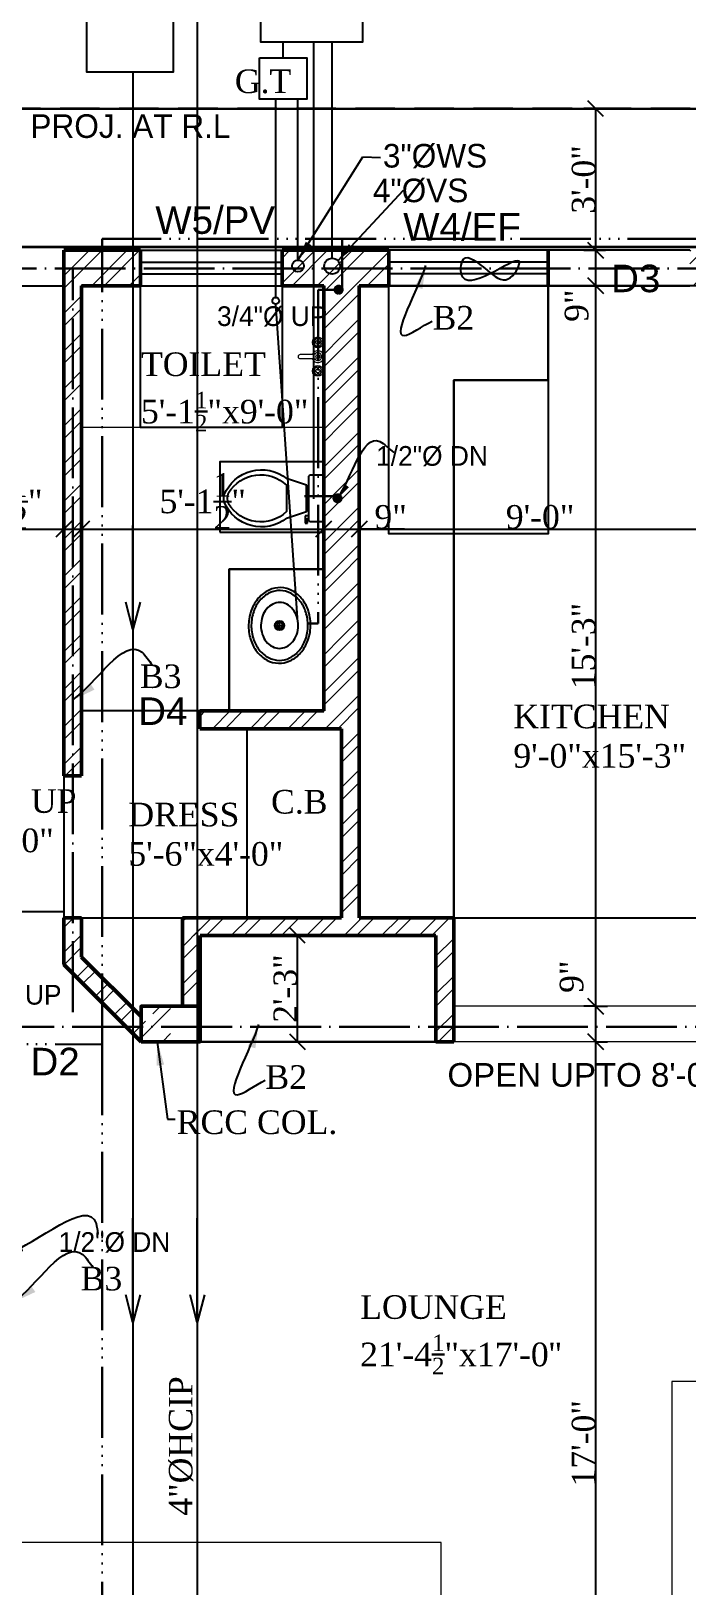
# Model space of a CAD drawing. Header units: feet. Extents: x 37458 to 42412, y -3338 to -325.
# Drawn here: x 37716.5 to 37883.1, y -925.3 to -530.4 of the extents above; entities that cross this region are included whole.
import ezdxf

# ---------------------------------------------------------------- set-up
doc = ezdxf.new("R2010")
doc.units = ezdxf.units.FT
doc.header["$MEASUREMENT"] = 0
doc.header["$PDMODE"] = 35
doc.header["$PDSIZE"] = 8
for name, pattern in [('ACAD_ISO04W100', [30, 24, -3, 0, -3]), ('ACAD_ISO06W100', [36, 24, -3, 0, -3, 0, -3, 0, -3]), ('DASHED2', [0.375, 0.25, -0.125])]:
    doc.linetypes.add(name, pattern=pattern)
doc.layers.get('0').update_dxf_attribs({"color": 34, "lineweight": 25})
doc.layers.get('Defpoints').update_dxf_attribs({"color": 52})
for name, color, linetype, lineweight in [('BEAM', 6, 'ACAD_ISO04W100', 30), ('col', 13, 'Continuous', 50), ('col tex', 13, 'Continuous', 25), ('dim', 161, 'Continuous', 25), ('dimensiom', 35, 'Continuous', 25), ('FITTINGS', 150, 'Continuous', 20), ('fresh water', 171, 'ACAD_ISO06W100', 30), ('HAT', 8, 'Continuous', 13), ('HATCH', 254, 'Continuous', 13), ('joinery', 161, 'Continuous', 25), ('PROJECTION', 21, 'DASHED2', 25), ('SECTION L', 63, 'Continuous', 30), ('Sewer', 30, 'Continuous', 25), ('TEXT', 7, 'Continuous', 30), ('wall', 1, 'Continuous', 50), ('WIN', 141, 'Continuous', 25)]:
    doc.layers.add(name, color=color, linetype=linetype, lineweight=lineweight)
for name, color, linetype, plot in [('BLK_1_FLR_0_BLT_UP_AREA', 25, 'Continuous', False), ('BLK_1_FLR_0_KITCHEN', 1, 'Continuous', False), ('BLK_1_FLR_0_REGULAR_ROOM_1', 1, 'Continuous', False), ('BLK_1_FLR_0_WASH', 7, 'Continuous', False), ('BLK_1_FLR_0_WC_BATH', 4, 'Continuous', False)]:
    doc.layers.add(name, color=color, linetype=linetype, plot=plot)
for name, color, linetype in [('BLK_1_FLR_0_CARPET_AREA', 25, 'Continuous'), ('BLK_1_FLR_0_CHAJJA', 7, 'Continuous'), ('BLK_1_FLR_0_ROOM_1_LIGHT_VENTILATION_1', 7, 'Continuous'), ('BLK_1_FLR_0_WATER_CLOSET', 7, 'Continuous')]:
    doc.layers.add(name, color=color, linetype=linetype)
doc.styles.add("4''", font='romai___.ttf', dxfattribs={"height": 7})
doc.styles.get("Standard").update_dxf_attribs({"font": 'times.ttf', "height": 6})
doc.dimstyles.new('arrow', dxfattribs={"dimtxt": 6, "dimasz": 4, "dimexe": 3, "dimexo": 6, "dimgap": 0, "dimtad": 1, "dimzin": 3, "dimdsep": 46, "dimlunit": 4, "dimtxsty": 'Standard', "dimblk": 'OBLIQUE', "dimcen": 12, "dimclrd": 7, "dimclre": 256, "dimclrt": 7, "dimadec": 0, "dimazin": 0, "dimtfac": 1, "dimtofl": 0, "dimtmove": 0, "dimatfit": 3, "dimfxl": 3, "dimfxlon": 1, "dimtolj": 1, "dimtzin": 0, "dimlwd": -1, "dimlwe": -1, "dimarcsym": 0})
doc.dimstyles.new('DIM PLAN', dxfattribs={"dimtxt": 6, "dimasz": 2, "dimexe": 3, "dimexo": 15, "dimgap": 0, "dimtad": 0, "dimzin": 3, "dimdsep": 46, "dimlunit": 4, "dimtxsty": 'Standard', "dimcen": 12, "dimclrd": 256, "dimclre": 256, "dimclrt": 256, "dimadec": 0, "dimazin": 0, "dimtfac": 1, "dimtofl": 0, "dimtmove": 0, "dimatfit": 3, "dimfxl": 3, "dimfxlon": 1, "dimtolj": 1, "dimtzin": 0, "dimlwd": -1, "dimlwe": -1, "dimarcsym": 0})

# ---------------------------------------------------------------- blocks, each defined once
blk = doc.blocks.new('_Oblique')
at = {"layer": 'dimensiom', "color": 0, "lineweight": -2}
blk.add_line((-0.5, -0.5), (0.5, 0.5), dxfattribs=at)
blk = doc.blocks.new('*D59')
at = {"layer": 'Defpoints', "color": 0, "ltscale": 0.75, "transparency": 16777216}
for p in [(37591.32, -647.75), (37724.82, -656.89), (37724.82, -656.89)]:
    blk.add_point(p, dxfattribs=at)
at = {"layer": 'dimensiom', "ltscale": 0.75, "transparency": 16777216}
for p, q in [((37591.32, -653.89), (37591.32, -659.89)), ((37724.82, -656.89), (37724.82, -659.89))]:
    blk.add_line(p, q, dxfattribs=at)
at = {"layer": 'dimensiom', "color": 7, "ltscale": 0.75, "transparency": 16777216}
blk.add_line((37591.32, -656.89), (37724.82, -656.89), dxfattribs=at)
at = {"layer": 'dimensiom', "color": 7, "ltscale": 0.75, "transparency": 16777216, "xscale": 4, "yscale": 4, "zscale": 4, "rotation": 180}
blk.add_blockref('_Oblique', (37591.32, -656.89), dxfattribs=at)
at = {"layer": 'dimensiom', "color": 7, "ltscale": 0.75, "transparency": 16777216, "xscale": 4, "yscale": 4, "zscale": 4}
blk.add_blockref('_Oblique', (37724.82, -656.89), dxfattribs=at)
at = {"layer": 'dimensiom', "color": 7, "ltscale": 0.75, "transparency": 16777216, "insert": (37658.07, -649.9), "char_height": 6, "attachment_point": 5}
blk.add_mtext('\\A1;11\'-1{\\H1x;\\S1/2;}"', dxfattribs=at)
blk = doc.blocks.new('*D60')
at = {"layer": 'Defpoints', "color": 0, "ltscale": 0.75, "transparency": 16777216}
for p in [(37724.82, -656.89), (37729.32, -656.89), (37729.32, -656.89)]:
    blk.add_point(p, dxfattribs=at)
at = {"layer": 'dimensiom', "color": 7, "ltscale": 0.75, "transparency": 16777216}
for p, q in [((37707.25, -656.89), (37724.82, -656.89)), ((37724.82, -656.89), (37729.32, -656.89))]:
    blk.add_line(p, q, dxfattribs=at)
at = {"layer": 'dimensiom', "ltscale": 0.75, "transparency": 16777216}
for p, q in [((37724.82, -656.89), (37724.82, -659.89)), ((37729.32, -656.89), (37729.32, -659.89))]:
    blk.add_line(p, q, dxfattribs=at)
at = {"layer": 'dimensiom', "color": 7, "ltscale": 0.75, "transparency": 16777216, "xscale": 4, "yscale": 4, "zscale": 4, "rotation": 180}
blk.add_blockref('_Oblique', (37724.82, -656.89), dxfattribs=at)
at = {"layer": 'dimensiom', "color": 7, "ltscale": 0.75, "transparency": 16777216, "xscale": 4, "yscale": 4, "zscale": 4}
blk.add_blockref('_Oblique', (37729.32, -656.89), dxfattribs=at)
at = {"layer": 'dimensiom', "color": 7, "ltscale": 0.75, "transparency": 16777216, "insert": (37713, -649.9), "char_height": 6, "attachment_point": 5}
blk.add_mtext('\\A1;4{\\H1x;\\S1/2;}"', dxfattribs=at)
blk = doc.blocks.new('*D61')
at = {"layer": 'Defpoints', "color": 0, "ltscale": 0.75, "transparency": 16777216}
for p in [(37790.82, -649.09), (37729.32, -656.89), (37790.82, -656.89)]:
    blk.add_point(p, dxfattribs=at)
at = {"layer": 'dimensiom', "ltscale": 0.75, "transparency": 16777216}
for p, q in [((37790.82, -655.09), (37790.82, -659.89)), ((37729.32, -656.89), (37729.32, -659.89))]:
    blk.add_line(p, q, dxfattribs=at)
at = {"layer": 'dimensiom', "color": 7, "ltscale": 0.75, "transparency": 16777216}
blk.add_line((37729.32, -656.89), (37790.82, -656.89), dxfattribs=at)
at = {"layer": 'dimensiom', "color": 7, "ltscale": 0.75, "transparency": 16777216, "xscale": 4, "yscale": 4, "zscale": 4, "rotation": 180}
blk.add_blockref('_Oblique', (37729.32, -656.89), dxfattribs=at)
at = {"layer": 'dimensiom', "color": 7, "ltscale": 0.75, "transparency": 16777216, "xscale": 4, "yscale": 4, "zscale": 4}
blk.add_blockref('_Oblique', (37790.82, -656.89), dxfattribs=at)
at = {"layer": 'dimensiom', "color": 7, "ltscale": 0.75, "transparency": 16777216, "insert": (37760.07, -649.85), "char_height": 6, "attachment_point": 5}
blk.add_mtext('\\A1;5\'-1{\\H1x;\\S1/2;}"', dxfattribs=at)
blk = doc.blocks.new('*D62')
at = {"layer": 'Defpoints', "color": 0, "ltscale": 0.75, "transparency": 16777216}
for p in [(37790.82, -649.09), (37799.82, -648.34), (37799.82, -656.89)]:
    blk.add_point(p, dxfattribs=at)
at = {"layer": 'dimensiom', "ltscale": 0.75, "transparency": 16777216}
for p, q in [((37790.82, -655.09), (37790.82, -659.89)), ((37799.82, -654.34), (37799.82, -659.89))]:
    blk.add_line(p, q, dxfattribs=at)
at = {"layer": 'dimensiom', "color": 7, "ltscale": 0.75, "transparency": 16777216}
for p in [(37790.82, -656.89), (37811.35, -656.89)]:
    blk.add_line(p, (37799.82, -656.89), dxfattribs=at)
at = {"layer": 'dimensiom', "color": 7, "ltscale": 0.75, "transparency": 16777216, "xscale": 4, "yscale": 4, "zscale": 4, "rotation": 180}
blk.add_blockref('_Oblique', (37790.82, -656.89), dxfattribs=at)
at = {"layer": 'dimensiom', "color": 7, "ltscale": 0.75, "transparency": 16777216, "xscale": 4, "yscale": 4, "zscale": 4}
blk.add_blockref('_Oblique', (37799.82, -656.89), dxfattribs=at)
at = {"layer": 'dimensiom', "color": 7, "ltscale": 0.75, "transparency": 16777216, "insert": (37807.8, -653.83), "char_height": 6, "attachment_point": 5}
blk.add_mtext('\\A1;9"', dxfattribs=at)
blk = doc.blocks.new('*D63')
at = {"layer": 'Defpoints', "color": 0, "ltscale": 0.75, "transparency": 16777216}
for p in [(37799.82, -648.34), (37907.82, -654.44), (37907.82, -656.89)]:
    blk.add_point(p, dxfattribs=at)
at = {"layer": 'dimensiom', "ltscale": 0.75, "transparency": 16777216}
for p, q in [((37799.82, -654.34), (37799.82, -659.89)), ((37907.82, -656.89), (37907.82, -659.89))]:
    blk.add_line(p, q, dxfattribs=at)
at = {"layer": 'dimensiom', "color": 7, "ltscale": 0.75, "transparency": 16777216}
blk.add_line((37799.82, -656.89), (37907.82, -656.89), dxfattribs=at)
at = {"layer": 'dimensiom', "color": 7, "ltscale": 0.75, "transparency": 16777216, "xscale": 4, "yscale": 4, "zscale": 4, "rotation": 180}
blk.add_blockref('_Oblique', (37799.82, -656.89), dxfattribs=at)
at = {"layer": 'dimensiom', "color": 7, "ltscale": 0.75, "transparency": 16777216, "xscale": 4, "yscale": 4, "zscale": 4}
blk.add_blockref('_Oblique', (37907.82, -656.89), dxfattribs=at)
at = {"layer": 'dimensiom', "color": 7, "ltscale": 0.75, "transparency": 16777216, "insert": (37845.77, -653.83), "char_height": 6, "attachment_point": 5}
blk.add_mtext('\\A1;9\'-0"', dxfattribs=at)
blk = doc.blocks.new('*D77')
at = {"layer": 'Defpoints', "color": 0, "ltscale": 0.75, "transparency": 16777216}
for p in [(37859.41, -787.09), (37859.91, -787.09), (37862.41, -991.09)]:
    blk.add_point(p, dxfattribs=at)
at = {"layer": 'dimensiom', "ltscale": 0.75, "transparency": 16777216}
for p, q in [((37859.91, -787.09), (37862.91, -787.09)), ((37859.91, -991.09), (37856.91, -991.09))]:
    blk.add_line(p, q, dxfattribs=at)
at = {"layer": 'dimensiom', "color": 7, "ltscale": 0.75, "transparency": 16777216}
blk.add_line((37859.91, -991.09), (37859.91, -787.09), dxfattribs=at)
at = {"layer": 'dimensiom', "color": 7, "ltscale": 0.75, "transparency": 16777216, "xscale": 4, "yscale": 4, "zscale": 4}
for p, rotation in [((37859.91, -787.09), 90), ((37859.91, -991.09), 270)]:
    blk.add_blockref('_Oblique', p, dxfattribs=dict(at, rotation=rotation))
at = {"layer": 'dimensiom', "color": 7, "ltscale": 0.75, "transparency": 16777216, "insert": (37856.85, -889.09), "char_height": 6, "attachment_point": 5, "rotation": 90}
blk.add_mtext('\\A1;17\'-0"', dxfattribs=at)
blk = doc.blocks.new('*D78')
at = {"layer": 'Defpoints', "color": 0, "ltscale": 0.75, "transparency": 16777216}
for p in [(37859.91, -778.09), (37859.91, -778.09), (37859.41, -787.09)]:
    blk.add_point(p, dxfattribs=at)
at = {"layer": 'dimensiom', "ltscale": 0.75, "transparency": 16777216}
for p, q in [((37859.91, -778.09), (37862.91, -778.09)), ((37859.91, -787.09), (37862.91, -787.09))]:
    blk.add_line(p, q, dxfattribs=at)
at = {"layer": 'dimensiom', "color": 7, "ltscale": 0.75, "transparency": 16777216}
blk.add_line((37859.91, -787.09), (37859.91, -778.09), dxfattribs=at)
at = {"layer": 'dimensiom', "color": 7, "ltscale": 0.75, "transparency": 16777216, "xscale": 4, "yscale": 4, "zscale": 4}
for p, rotation in [((37859.91, -778.09), 90), ((37859.91, -787.09), 270)]:
    blk.add_blockref('_Oblique', p, dxfattribs=dict(at, rotation=rotation))
at = {"layer": 'dimensiom', "color": 7, "ltscale": 0.75, "transparency": 16777216, "insert": (37853.78, -770.58), "char_height": 6, "attachment_point": 5, "rotation": 90}
blk.add_mtext('\\A1;9"', dxfattribs=at)
blk = doc.blocks.new('*D79')
at = {"layer": 'Defpoints', "color": 0, "ltscale": 0.75, "transparency": 16777216}
for p in [(37859.91, -595.09), (37863.91, -595.09), (37863.91, -778.09)]:
    blk.add_point(p, dxfattribs=at)
at = {"layer": 'dimensiom', "ltscale": 0.75, "transparency": 16777216}
for p, q in [((37859.91, -595.09), (37856.91, -595.09)), ((37859.91, -778.09), (37856.91, -778.09))]:
    blk.add_line(p, q, dxfattribs=at)
at = {"layer": 'dimensiom', "color": 7, "ltscale": 0.75, "transparency": 16777216}
blk.add_line((37859.91, -778.09), (37859.91, -595.09), dxfattribs=at)
at = {"layer": 'dimensiom', "color": 7, "ltscale": 0.75, "transparency": 16777216, "xscale": 4, "yscale": 4, "zscale": 4}
for p, rotation in [((37859.91, -595.09), 90), ((37859.91, -778.09), 270)]:
    blk.add_blockref('_Oblique', p, dxfattribs=dict(at, rotation=rotation))
at = {"layer": 'dimensiom', "color": 7, "ltscale": 0.75, "transparency": 16777216, "insert": (37856.85, -686.59), "char_height": 6, "attachment_point": 5, "rotation": 90}
blk.add_mtext('\\A1;15\'-3"', dxfattribs=at)
blk = doc.blocks.new('*D80')
at = {"layer": 'Defpoints', "color": 0, "ltscale": 0.75, "transparency": 16777216}
for p in [(37859.91, -586.09), (37868.41, -586.09), (37863.91, -595.09)]:
    blk.add_point(p, dxfattribs=at)
at = {"layer": 'dimensiom', "ltscale": 0.75, "transparency": 16777216}
for p, q in [((37862.41, -586.09), (37856.91, -586.09)), ((37859.91, -595.09), (37856.91, -595.09))]:
    blk.add_line(p, q, dxfattribs=at)
at = {"layer": 'dimensiom', "color": 7, "ltscale": 0.75, "transparency": 16777216}
blk.add_line((37859.91, -595.09), (37859.91, -586.09), dxfattribs=at)
at = {"layer": 'dimensiom', "color": 7, "ltscale": 0.75, "transparency": 16777216, "xscale": 4, "yscale": 4, "zscale": 4}
for p, rotation in [((37859.91, -586.09), 90), ((37859.91, -595.09), 270)]:
    blk.add_blockref('_Oblique', p, dxfattribs=dict(at, rotation=rotation))
at = {"layer": 'dimensiom', "color": 7, "ltscale": 0.75, "transparency": 16777216, "insert": (37855.05, -600.15), "char_height": 6, "attachment_point": 5, "rotation": 90}
blk.add_mtext('\\A1;9"', dxfattribs=at)
blk = doc.blocks.new('*D118')
at = {"layer": 'Defpoints', "color": 0, "ltscale": 0.75, "transparency": 16777216}
for p in [(37859.91, -550.09), (37874.32, -550.09), (37868.41, -586.09)]:
    blk.add_point(p, dxfattribs=at)
at = {"layer": 'dimensiom', "ltscale": 0.75, "transparency": 16777216}
for p, q in [((37862.91, -550.09), (37856.91, -550.09)), ((37862.41, -586.09), (37856.91, -586.09))]:
    blk.add_line(p, q, dxfattribs=at)
at = {"layer": 'dimensiom', "color": 7, "ltscale": 0.75, "transparency": 16777216}
blk.add_line((37859.91, -586.09), (37859.91, -550.09), dxfattribs=at)
at = {"layer": 'dimensiom', "color": 7, "ltscale": 0.75, "transparency": 16777216, "xscale": 4, "yscale": 4, "zscale": 4}
for p, rotation in [((37859.91, -550.09), 90), ((37859.91, -586.09), 270)]:
    blk.add_blockref('_Oblique', p, dxfattribs=dict(at, rotation=rotation))
at = {"layer": 'dimensiom', "color": 7, "ltscale": 0.75, "transparency": 16777216, "insert": (37856.85, -568.09), "char_height": 6, "attachment_point": 5, "rotation": 90}
blk.add_mtext('\\A1;3\'-0"', dxfattribs=at)
blk = doc.blocks.new('*D216')
at = {"layer": 'Defpoints', "color": 0, "ltscale": 0.75, "transparency": 16777216}
for p in [(37784.13, -760.09), (37819.32, -760.09), (37819.32, -787.09)]:
    blk.add_point(p, dxfattribs=at)
at = {"layer": 'WIN', "ltscale": 0.75, "transparency": 16777216}
for p, q in [((37787.13, -760.09), (37781.13, -760.09)), ((37787.13, -787.09), (37781.13, -787.09))]:
    blk.add_line(p, q, dxfattribs=at)
at = {"layer": 'WIN', "color": 7, "ltscale": 0.75, "transparency": 16777216}
blk.add_line((37784.13, -787.09), (37784.13, -760.09), dxfattribs=at)
at = {"layer": 'WIN', "color": 7, "ltscale": 0.75, "transparency": 16777216, "xscale": 4, "yscale": 4, "zscale": 4}
for p, rotation in [((37784.13, -760.09), 90), ((37784.13, -787.09), 270)]:
    blk.add_blockref('_Oblique', p, dxfattribs=dict(at, rotation=rotation))
at = {"layer": 'WIN', "color": 7, "ltscale": 0.75, "transparency": 16777216, "insert": (37781.08, -773.59), "char_height": 6, "attachment_point": 5, "rotation": 90}
blk.add_mtext('\\A1;2\'-3"', dxfattribs=at)
blk = doc.blocks.new('A$C6097086A')
at = {"layer": 'Sewer'}
for p, q in [((-3.36, 9.45), (3.36, 9.45)), ((4.41, 4.72), (6.3, 4.72)), ((4.41, 3.78), (4.41, 4.72)), ((6.3, 4.09), (5.04, 4.09)), ((5.04, 4.09), (5.04, 3.78)), ((6.3, 4.72), (6.3, 4.09)), ((-5.98, 3.15), (-5.98, 0.63))]:
    blk.add_line(p, q, dxfattribs=at)
for points in [[(5.04, 9.45), (3.36, 4.41), (-3.36, 4.41), (-5.04, 9.45)], [(-3.36, 4.41), (3.36, 4.41)], [(5.35, 3.78), (-5.35, 3.78)], [(-5.35, 0), (5.35, 0)], [(5.98, 0.63), (5.98, 3.15)]]:
    blk.add_lwpolyline(points, dxfattribs=at)
for centre, radius, start, end in [((2.96, 15.82), 10.22, 112.0284, 218.5307), ((3.53, 16.02), 9.52, 121.053, 223.6321), ((0, 21.11), 3.36, 65.7318, 114.2682), ((0, 22.05), 3.36, 74.8605, 105.1395), ((-2.96, 15.82), 10.22, 321.4691, 67.9714), ((-3.53, 16.02), 9.52, 316.3677, 58.9468), ((-5.43, 3.23), 0.557, 81.8699, 188.1301), ((-5.43, 0.55), 0.557, 171.8699, 278.1301), ((5.43, 3.23), 0.557, 351.8699, 98.1301), ((5.43, 0.55), 0.557, 261.8699, 8.1301)]:
    blk.add_arc(centre, radius, start, end, dxfattribs=at)
blk = doc.blocks.new('Sink - Oval top')
at = {"layer": 'Sewer'}
for p, q in [((-1, 0), (1, 0)), ((0, 1), (0, -1))]:
    blk.add_line(p, q, dxfattribs=at)
at = {"layer": 'Sewer', "linetype": 'Continuous'}
for points in [[(-12.23, 0.39, 0.117634), (-11.46, -3.36, 0.104469), (-8.88, -6.8, 0.090016), (-5.08, -9.07, 0.08192), (-0.32, -10.02, 0.08192), (4.49, -9.38, 0.090016), (8.42, -7.36, 0.104469), (11.22, -4.09, 0.117634), (12.23, -0.39, 0.117634), (11.46, 3.36, 0.104469), (8.88, 6.8, 0.090016), (5.08, 9.07, 0.08192), (0.32, 10.02, 0.08192), (-4.49, 9.38, 0.090016), (-8.42, 7.36, 0.104469), (-11.22, 4.09, 0.117634)], [(-11.29, 0.16, 0.118622), (-10.52, -3.25, 0.104678), (-8.07, -6.36, 0.089562), (-4.54, -8.37, 0.081185), (-0.13, -9.15, 0.081185), (4.3, -8.49, 0.089562), (7.89, -6.58, 0.104678), (10.42, -3.55, 0.118622), (11.29, -0.16, 0.118622), (10.52, 3.25, 0.104678), (8.07, 6.36, 0.089562), (4.54, 8.37, 0.081185), (0.13, 9.15, 0.081185), (-4.3, 8.49, 0.089562), (-7.89, 6.58, 0.104678), (-10.42, 3.55, 0.118622)], [(-7.42, 0.08, 0.118283), (-6.91, -2.17, 0.104607), (-5.29, -4.21, 0.089718), (-2.97, -5.53, 0.081436), (-0.07, -6.04, 0.081436), (2.84, -5.59, 0.089718), (5.2, -4.33, 0.104607), (6.86, -2.32, 0.118283), (7.42, -0.08, 0.118283), (6.91, 2.17, 0.104607), (5.29, 4.21, 0.089718), (2.97, 5.53, 0.081436), (0.07, 6.04, 0.081436), (-2.84, 5.59, 0.089718), (-5.2, 4.33, 0.104607), (-6.86, 2.32, 0.118283)]]:
    blk.add_lwpolyline(points, format="xyb", close=True, dxfattribs=at)
at = {"layer": 'Sewer'}
for radius in [1.5, 1]:
    blk.add_circle((0, 0), radius, dxfattribs=at)
blk = doc.blocks.new('Faucet - Bathroom top')
for p, q in [((-4.107, 0.125), (-4.375, 0.125)), ((-3.75, 0.4788), (-3.75, 0.75)), ((-3.5, 0.482), (-3.5, 0.75)), ((-3.1461, 0.125), (-2.875, 0.125)), ((3.143, 0.125), (2.875, 0.125)), ((3.5, 0.4788), (3.5, 0.75)), ((3.75, 0.482), (3.75, 0.75)), ((4.1039, 0.125), (4.375, 0.125)), ((-4.1039, -0.125), (-4.375, -0.125)), ((-3.75, -0.4821), (-3.75, -0.75)), ((-3.5, -0.4789), (-3.5, -0.75)), ((-3.143, -0.125), (-2.875, -0.125)), ((-0.5, -0.8639), (-0.5, -4.5)), ((0.5, -4.5), (0.5, -0.8631)), ((3.1461, -0.125), (2.875, -0.125)), ((3.5, -0.4821), (3.5, -0.75)), ((3.75, -0.4789), (3.75, -0.75)), ((4.107, -0.125), (4.375, -0.125))]:
    blk.add_line(p, q)
for centre, radius in [((-3.625, 0), 1.375), ((-4.625, 0), 0.2795), ((-3.625, 0), 0.5), ((-3.625, 1), 0.2795), ((-2.625, 0), 0.2795), ((0, 0), 0.5), ((3.625, 0), 1.375), ((2.625, 0), 0.2795), ((3.625, 0), 0.5), ((3.625, 1), 0.2795), ((4.625, 0), 0.2795), ((-3.625, -1), 0.2795), ((3.625, -1), 0.2795)]:
    blk.add_circle(centre, radius)
for centre, radius, start, end in [((-3.625, 0), 1, 105.2407, 164.2093), ((-3.625, 0), 1, 16.44125, 74.07887), ((0, 0), 1.5, 289.6514, 250.3603), ((0, 0), 1, 300.3431, 239.7554), ((3.625, 0), 1, 106.12, 164.0884), ((3.625, 0), 1, 16.23422, 73.90469), ((-3.625, 0), 1, 196.2342, 253.9047), ((-3.625, 0), 1, 286.12, 344.0884), ((3.625, 0), 1, 196.4413, 254.0789), ((3.625, 0), 1, 285.2407, 344.2093), ((0, -4.5), 0.5, 180, 0)]:
    blk.add_arc(centre, radius, start, end)
blk = doc.blocks.new('erere')
at = {"layer": 'col', "ltscale": 0.75}
blk.add_lwpolyline([(37786.05, -1476.68), (37801.05, -1476.68), (37801.05, -1467.68), (37786.05, -1467.68)], close=True, dxfattribs=at)

msp = doc.modelspace()

# ---------------------------------------------------------------- hatches: boundary and pattern name
at = {"layer": 'fresh water', "ltscale": 0.5}
h = msp.add_hatch(dxfattribs=at)
h.set_pattern_fill('ANSI31', color=256, style=0)
h.set_pattern_definition([(45, (-23005.41742, -10808.59637), (-0.08838834765, 0.08838834765), [])])
h.paths.add_polyline_path([(37795.5826, -596.0964, 1), (37793.5826, -596.0964, 1)])
h = msp.add_hatch(dxfattribs=at)
h.set_pattern_fill('ANSI31', color=256, style=0)
h.set_pattern_definition([(45, (-23005.68472, -10861.58599), (-0.08838834765, 0.08838834765), [])])
h.paths.add_polyline_path([(37795.3153, -649.086, 1), (37793.3153, -649.086, 1)])
at = {"layer": 'HATCH', "ltscale": 0.75}
h = msp.add_hatch(dxfattribs=at)
h.set_pattern_fill('ANSI32', color=256, scale=18, style=0)
h.paths.add_polyline_path([(37744.2671, -586.0861), (37724.8153, -586.0861), (37724.8153, -719.5861), (37729.3153, -719.5861), (37729.3153, -595.0861), (37744.2671, -595.0861)], flags=17)
h.paths.add_polyline_path([(37912.3153, -586.0861), (37883.8153, -586.0861), (37883.8153, -595.0861), (37907.8153, -595.0861), (37907.8153, -769.0861), (37903.3153, -769.0861), (37903.3153, -787.0861), (37912.3153, -787.0861)])
h.paths.add_polyline_path([(37751.9219, -778.0861), (37747.4219, -778.0861), (37747.4219, -782.5861), (37746.2858, -782.5861), (37729.3153, -765.6155), (37729.3153, -755.5861), (37724.8153, -755.5861), (37724.8153, -767.4795), (37744.4219, -787.0861), (37751.9219, -787.0861)])
h.paths.add_polyline_path([(37754.9219, -755.5861), (37754.9219, -760.0861), (37819.3153, -760.0861), (37819.3153, -787.0861), (37823.8153, -787.0861), (37823.8153, -755.5861), (37799.8153, -755.5861), (37799.8153, -595.0861), (37807.3153, -595.0861), (37807.3153, -586.0861), (37780.2261, -586.0861), (37780.2261, -595.0861), (37795.3153, -595.0861), (37795.3153, -703.0861), (37759.3153, -703.0861), (37759.3153, -707.5861), (37795.3153, -707.5861), (37795.3153, -755.5861)])
h = msp.add_hatch(dxfattribs=at)
h.set_pattern_fill('ANSI32', color=256, scale=18, style=0)
h.paths.add_polyline_path([(37790.8153, -703.0861), (37795.3153, -703.0861), (37795.3153, -595.0861), (37790.8153, -595.0861)])
h = msp.add_hatch(dxfattribs=at)
h.set_pattern_fill('ANSI32', color=256, scale=18, style=0)
h.paths.add_polyline_path([(37759.4219, -778.0861), (37754.9219, -778.0861), (37754.9219, -755.5861), (37759.4219, -755.5861)])

# ---------------------------------------------------------------- linework, layer by layer
at = {"layer": 'BEAM', "ltscale": 0.75}
for p, q in [((37586.8703, -590.6769), (38054.8703, -590.6769)), ((37727.0799, -779.5861), (37727.0799, -590.6769)), ((37591.3153, -783.3103), (38054.8703, -783.3103))]:
    msp.add_line(p, q, dxfattribs=at)
at = {"layer": 'BLK_1_FLR_0_BLT_UP_AREA', "color": 25, "ltscale": 0.75}
msp.add_lwpolyline([(37943.8603, -391.0902), (38054.8703, -391.0902), (38054.8703, -1192.0902), (37586.8703, -1191.9565), (37586.8703, -585.0902), (37943.8603, -585.0902)], close=True, dxfattribs=at)
at = {"layer": 'BLK_1_FLR_0_CARPET_AREA', "color": 25, "ltscale": 0.75}
msp.add_lwpolyline([(37685.8153, -595.0861), (37724.8153, -595.0861), (37724.8153, -767.4795), (37744.4219, -787.0861), (37759.4219, -787.0861), (37823.8153, -787.0861), (37823.8153, -619.0861), (37847.8153, -619.0861), (37847.8153, -595.0861), (37883.8153, -595.0861)], dxfattribs=at)
at = {"layer": 'BLK_1_FLR_0_CHAJJA'}
msp.add_lwpolyline([(37957.3253, -550.2486), (37627.3166, -550.2486), (37627.3166, -585.2486), (37957.3253, -585.2486)], close=True, dxfattribs=at)
at = {"layer": 'BLK_1_FLR_0_KITCHEN', "color": 1, "ltscale": 0.75}
msp.add_lwpolyline([(37799.8153, -755.5861), (37907.8153, -755.5861), (37907.8153, -595.0861), (37799.8153, -595.0861)], close=True, dxfattribs=at)
at = {"layer": 'BLK_1_FLR_0_REGULAR_ROOM_1', "color": 1}
msp.add_lwpolyline([(37591.3153, -595.0861), (37724.8153, -595.0861), (37724.8153, -754.0861), (37591.3153, -754.0861)], close=True, dxfattribs=at)
at = {"layer": 'BLK_1_FLR_0_ROOM_1_LIGHT_VENTILATION_1', "color": 114, "true_color": 0x139b48}
for points in [[(37744.2671, -595.0861), (37780.2671, -595.0861), (37780.2671, -631.0861), (37744.2671, -631.0861)], [(37807.3153, -595.0861), (37847.8153, -595.0861), (37847.8153, -658.0861), (37807.3153, -658.0861)]]:
    msp.add_lwpolyline(points, close=True, dxfattribs=at)
at = {"layer": 'BLK_1_FLR_0_WASH', "ltscale": 0.75}
msp.add_lwpolyline([(37790.8153, -703.0861), (37766.8153, -703.0861), (37766.8153, -667.0861), (37790.8153, -667.0861)], close=True, dxfattribs=at)
at = {"layer": 'BLK_1_FLR_0_WATER_CLOSET', "color": 3}
msp.add_lwpolyline([(37764.4353, -657.6856), (37790.8949, -657.6856), (37790.8949, -639.8096), (37764.4353, -639.8096)], close=True, dxfattribs=at)
at = {"layer": 'BLK_1_FLR_0_WC_BATH', "color": 3, "ltscale": 0.75}
msp.add_lwpolyline([(37790.8153, -703.0861), (37729.3153, -703.0861), (37729.3153, -595.0861), (37790.8153, -595.0861)], close=True, dxfattribs=at)
at = {"layer": 'dim', "ltscale": 0.75}
msp.add_open_spline([(37832.2846, -591.145), (37829.8528, -589.0966), (37825.74, -585.6324), (37824.9039, -599.8808), (37844.6104, -582.8979), (37837.5588, -595.4725), (37834.1279, -592.6574), (37832.2846, -591.145)], degree=3, knots=[0, 0, 0, 0, 6.60458805, 11.17015416, 26.0443575, 31.06249328, 36.88943188, 36.88943188, 36.88943188, 36.88943188], dxfattribs=at)
at = {"layer": 'FITTINGS', "ltscale": 0.75}
msp.add_line((37790.8153, -631.0861), (37729.3153, -631.0861), dxfattribs=at)
at = {"layer": 'fresh water', "ltscale": 0.75}
for p, q in [((37940.5882, -583.1411), (37734.5494, -583.1411)), ((37734.5494, -787.7859), (37734.5494, -583.1411)), ((37795.4823, -596.0964), (37795.4823, -583.1411)), ((37793.4863, -648.5267), (37785.8951, -648.5267))]:
    msp.add_line(p, q, dxfattribs=at)
for points in [[(37794.5826, -596.0964), (37789.4158, -596.0964), (37789.4158, -680.8498), (37786.9185, -680.8498)], [(37667.9812, -787.5861), (37734.5494, -787.7859), (37734.5494, -1207.0504)]]:
    msp.add_lwpolyline(points, dxfattribs=at)
at = {"layer": 'fresh water', "ltscale": 0.5}
for centre in [(37794.5826, -596.0964), (37794.3153, -649.086)]:
    msp.add_circle(centre, 1, dxfattribs=at)
at = {"layer": 'HAT', "ltscale": 0.75}
for p, q in [((37903.3153, -778.0861), (37823.8153, -778.0861)), ((37903.3153, -787.0861), (37823.8153, -787.0861))]:
    msp.add_line(p, q, dxfattribs=at)
at = {"layer": 'PROJECTION', "ltscale": 40}
for p, q in [((37627.3703, -550.0861), (37943.8703, -550.0861)), ((37943.8703, -550.0861), (37684.1353, -550.0861))]:
    msp.add_line(p, q, dxfattribs=at)
at = {"layer": 'SECTION L', "lineweight": 20, "ltscale": 0.75}
for points in [[(37820.8166, -1246.831), (37828.0538, -1252.6743), (37820.6184, -1252.6743), (37820.6184, -914.2482), (37655.9143, -914.2482), (37655.9143, -355.7084), (37666.1466, -355.7084), (37655.9143, -360.628)], [(38071.8984, -872.684), (38077.2674, -864.6773), (38077.2674, -873.3835), (37879.2671, -873.3835), (37879.2671, -1156.0098), (37553.0131, -1156.0098), (37553.0131, -1143.9812), (37556.5994, -1156.0098)]]:
    msp.add_lwpolyline(points, dxfattribs=at)
at = {"layer": 'Sewer', "ltscale": 0.75}
for p, q in [((37758.69, -506.0905), (37758.69, -1210.6564)), ((37780.4946, -537.1605), (37780.4946, -533.2375)), ((37788.3017, -649.1636), (37788.3017, -533.2375)), ((37792.9404, -588.1129), (37792.9404, -533.2375)), ((37742.3381, -540.7963), (37742.3381, -1240.5555)), ((37778.6036, -598.0317), (37778.6036, -547.6605)), ((37784.2703, -588.5656), (37784.2703, -547.6605)), ((37784.1156, -679.4162), (37778.6614, -599.7235))]:
    msp.add_line(p, q, dxfattribs=at)
for points in [[(37800.6147, -511.2375), (37800.6147, -533.2375), (37774.835, -533.2375), (37774.835, -511.2375)], [(37730.604, -515.0166), (37752.604, -515.0166), (37752.604, -540.7963), (37730.604, -540.7963)], [(37774.4946, -537.1605), (37786.4946, -537.1605), (37786.4946, -547.6605), (37774.4946, -547.6605)], [(37766.8153, -703.0861), (37790.8153, -703.0861), (37790.8153, -667.0861), (37766.8153, -667.0861)]]:
    msp.add_lwpolyline(points, close=True, dxfattribs=at)
for centre, radius in [((37792.9404, -590.1129), 2), ((37784.2703, -590.0656), 1.5), ((37778.6036, -598.8786), 0.8469)]:
    msp.add_circle(centre, radius, dxfattribs=at)
at = {"layer": 'wall', "ltscale": 0.75}
for p, q in [((37724.8153, -719.5861), (37724.8153, -586.0861)), ((37724.8153, -586.0861), (37744.2671, -586.0861)), ((37744.2671, -595.0861), (37744.2671, -586.0861)), ((37780.2261, -595.0861), (37780.2261, -586.0861)), ((37807.3153, -586.0861), (37780.2261, -586.0861)), ((37807.3153, -595.0861), (37807.3153, -586.0861)), ((37847.8153, -595.0861), (37847.8153, -586.0861)), ((37729.3153, -719.5861), (37729.3153, -595.0861)), ((37729.3153, -595.0861), (37744.2671, -595.0861)), ((37790.8153, -595.0861), (37780.2261, -595.0861)), ((37790.8153, -595.0861), (37790.8153, -703.0861)), ((37807.3153, -595.0861), (37799.8153, -595.0861)), ((37799.8153, -595.0861), (37799.8153, -755.5861)), ((37759.3153, -707.5861), (37759.3153, -703.0861)), ((37790.8153, -703.0861), (37759.3153, -703.0861)), ((37795.3153, -707.5861), (37759.3153, -707.5861)), ((37795.3153, -707.5861), (37795.3153, -755.5861)), ((37724.8153, -719.5861), (37729.3153, -719.5861)), ((37724.8153, -767.4795), (37724.8153, -755.5861)), ((37724.8153, -755.5861), (37729.3153, -755.5861)), ((37729.3153, -765.6155), (37729.3153, -755.5861)), ((37754.9219, -755.5861), (37795.3153, -755.5861)), ((37754.9219, -755.5861), (37754.9219, -778.0861)), ((37799.8153, -755.5861), (37823.8153, -755.5861)), ((37823.8153, -755.5861), (37823.8153, -787.0861)), ((37759.4219, -760.0861), (37819.3153, -760.0861)), ((37759.4219, -760.0861), (37759.4219, -787.0861)), ((37819.3153, -760.0861), (37819.3153, -787.0861)), ((37744.4219, -780.7221), (37729.3153, -765.6155)), ((37744.4219, -787.0861), (37724.8153, -767.4795)), ((37744.4219, -787.0861), (37759.4219, -787.0861)), ((37819.3153, -787.0861), (37823.8153, -787.0861))]:
    msp.add_line(p, q, dxfattribs=at)
at = {"layer": 'WIN', "ltscale": 0.75}
for p, q in [((37744.2671, -586.0861), (37780.2261, -586.0861)), ((37883.8153, -586.0861), (37807.3153, -586.0861)), ((37744.2671, -589.0861), (37780.2261, -589.0861)), ((37744.2671, -592.0861), (37780.2261, -592.0861)), ((37847.8153, -589.0861), (37807.3153, -589.0861)), ((37847.8153, -592.0861), (37807.3153, -592.0861)), ((37744.2671, -595.0861), (37780.2261, -595.0861)), ((37847.8153, -595.0861), (37807.3153, -595.0861)), ((37847.8153, -595.0861), (37847.8153, -619.0861)), ((37847.8153, -619.0861), (37823.8153, -619.0861)), ((37823.8153, -619.0861), (37823.8153, -755.5861)), ((37771.3153, -707.5861), (37771.3153, -755.5861)), ((37729.3153, -755.5861), (37754.9219, -755.5861)), ((37819.3153, -787.0861), (37759.4219, -787.0861))]:
    msp.add_line(p, q, dxfattribs=at)

# ---------------------------------------------------------------- block references
at = {"layer": 'col'}
msp.add_blockref('erere', (-41.6323, 689.5928), dxfattribs=at)
at = {"layer": 'FITTINGS', "ltscale": 0.75, "rotation": 270}
msp.add_blockref('Faucet - Bathroom top', (37789.3153, -613.0862), dxfattribs=at)
at = {"layer": 'FITTINGS', "ltscale": 0.75, "xscale": -1, "rotation": 90}
msp.add_blockref('A$C6097086A', (37790.8153, -649.0861), dxfattribs=at)
at = {"layer": 'Sewer', "ltscale": 0.75, "xscale": 0.7852857495599892, "yscale": 0.7852857495599892, "zscale": 0.7852857495697247, "rotation": 90}
msp.add_blockref('Sink - Oval top', (37779.5939, -681.3589), dxfattribs=at)

# ---------------------------------------------------------------- texts
at = {"layer": 'BEAM', "ltscale": 0.75, "char_height": 6, "width": 24.426941, "attachment_point": 1}
for s, insert in [('{\\fromantic|b0|i0|c2|p2;B2}', (37818.4354, -600.216)), ('{\\fromantic|b0|i0|c2|p2;B3}', (37744.0966, -691.268)), ('{\\fromantic|b0|i0|c2|p2;B2}', (37775.9951, -793.0566)), ('{\\fromantic|b0|i0|c2|p2;B3}', (37729.0616, -844.2505))]:
    msp.add_mtext(s, dxfattribs=dict(at, insert=insert))
at = {"layer": 'col tex', "ltscale": 0.75, "insert": (37753.461, -804.5305), "char_height": 8, "width": 40.652874, "attachment_point": 1}
msp.add_mtext('\\A1;{\\H0.75x;RCC COL.}', dxfattribs=at)
at = {"layer": 'fresh water', "ltscale": 0.75, "char_height": 5, "width": 34.965431, "attachment_point": 1, "style": "4''"}
for s, insert in [('3/4"%%C UP', (37763.7041, -600.3071)), ('1/2"%%C DN', (37804.1178, -635.8033)), ('3/4"%%C UP', (37696.1948, -772.6648)), ('1/2"%%C DN', (37723.4524, -835.4665))]:
    msp.add_mtext(s, dxfattribs=dict(at, insert=insert))
at = {"layer": 'joinery', "lineweight": 25, "attachment_point": 1, "style": "4''"}
for s, insert, char_height, width in [('\\A1;{\\fArial|b0|i0|c0|p34;W5/PV}', (37748.0253, -574.9031), 7, 32.979306), ('\\A1;{\\fArial|b0|i0|c0|p34;W4/EF}', (37810.9929, -576.6118), 7, 30.531155), ('\\A1;{\\fArial|b0|i0|c0|p34;D3}', (37863.7955, -589.7169), 7, 10.036161), ('\\A1;{\\fArial|b0|i0|c0|p34;D4}', (37743.6803, -699.6295), 7, 10.036161), ('\\A1;{\\fRomantic|b0|i0|c2|p2;OPEN UP TO 8\'-0"}', (37690.4796, -722.9588), 6, 40.020405), ('\\A1;{\\fArial|b0|i0|c0|p34;D2}', (37716.3346, -788.6316), 7, 10.036161), ('\\A1;{\\fArial|b0|i0|c0|p34;OPEN UPTO 8\'-0" HT.}', (37822.2352, -792.5157), 6, 87.14067)]:
    msp.add_mtext(s, dxfattribs=dict(at, insert=insert, char_height=char_height, width=width))
at = {"layer": 'Sewer', "ltscale": 0.75, "char_height": 6, "attachment_point": 1, "style": "4''"}
for s, insert, width in [('{\\fRomantic|b0|i0|c2|p2;G.T}', (37768.2259, -540.1464), 7.544379), ('3"%%CWS', (37805.8436, -559.0633), 24.997945), ('4"%%CVS', (37803.2864, -567.8653), 24.997945)]:
    msp.add_mtext(s, dxfattribs=dict(at, insert=insert, width=width))
at = {"layer": 'Sewer', "ltscale": 0.75, "insert": (37751.4652, -907.4942), "char_height": 6, "width": 7.544379, "attachment_point": 1, "rotation": 90, "style": "4''"}
msp.add_mtext('{\\fRomantic|b0|i0|c2|p2;4"%%CHCIP}', dxfattribs=at)
at = {"layer": 'TEXT', "insert": (37674.9176, -551.5334), "char_height": 9, "width": 102.414387, "attachment_point": 1, "style": "4''"}
msp.add_mtext('\\A1;{\\H0.6667x;3\'-0" WIDE PROJ. AT R.L}', dxfattribs=at)
at = {"layer": 'TEXT', "ltscale": 0.75, "char_height": 8, "attachment_point": 1}
for s, insert in [('\\A1;{\\H0.75x;TOILET\\P5\'-1\\H0.7x;\\S1/2;\\H1.429x;"x9\'-0"}', (37744.3839, -612.0073)), ('\\A1;{\\H0.75x;DRESS\\P5\'-6"x4\'-0\\H1x;"}', (37741.1861, -726.3873))]:
    msp.add_mtext(s, dxfattribs=dict(at, insert=insert))
for s, insert, width in [('\\A1;{\\H0.75x;KITCHEN\\P9\'-0"x15\'-3\\H1x;"}', (37838.9674, -701.4684), 70.629922), ('\\A1;{\\H0.75x;C.B}', (37777.4194, -723.1401), 15.686417), ('\\A1;{\\H0.75x;LOUNGE\\P21\'-4\\H0.7x;\\S1/2;\\H1.429x;"x17\'-0\'\'}', (37800.0563, -851.4793), 61.375977)]:
    msp.add_mtext(s, dxfattribs=dict(at, insert=insert, width=width))

# ---------------------------------------------------------------- dimensions: what is measured, and where the dimension line sits
at = {"layer": 'dimensiom', "ltscale": 0.75}
for base, p1, p2, picture, middle in [((37859.906, -550.0861), (37868.4085, -586.0861), (37874.322, -550.0861), '*D118', (37856.854, -568.0861)), ((37859.906, -595.0861), (37863.9085, -778.0861), (37863.9085, -595.0861), '*D79', (37856.854, -686.5861)), ((37859.906, -787.0861), (37862.4085, -991.0861), (37859.4085, -787.0861), '*D77', (37856.8454, -889.0861))]:
    dim = msp.add_linear_dim(base=base, p1=p1, p2=p2, angle=90, dimstyle='arrow', override={"dimtmove": 1}, dxfattribs=at)
    dim.commit()
    dim.dimension.update_dxf_attribs({"geometry": picture, "text_midpoint": middle})
for base, p1, p2, picture, middle in [((37859.906, -586.0861), (37863.9085, -595.0861), (37868.4085, -586.0861), '*D80', (37858.1107, -600.1534)), ((37859.906, -778.0861), (37859.4085, -787.0861), (37859.906, -778.0861), '*D78', (37856.8454, -770.5767))]:
    dim = msp.add_linear_dim(base=base, p1=p1, p2=p2, angle=90, dimstyle='arrow', override={"dimtmove": 1}, dxfattribs=at)
    dim.commit()
    dim.dimension.update_dxf_attribs({"geometry": picture, "text_midpoint": middle, "dimtype": 160})
for base, p1, p2, picture, middle in [((37724.8153, -656.8902), (37591.3153, -647.7456), (37724.8153, -656.8902), '*D59', (37658.0653, -649.9031)), ((37790.8153, -656.8902), (37729.3153, -656.8902), (37790.8153, -649.0861), '*D61', (37760.0653, -649.8512))]:
    dim = msp.add_linear_dim(base=base, p1=p1, p2=p2, dimstyle='arrow', override={"dimtmove": 1}, dxfattribs=at)
    dim.commit()
    dim.dimension.update_dxf_attribs({"geometry": picture, "text_midpoint": middle})
for base, p1, p2, picture, middle in [((37729.3153, -656.8902), (37724.8153, -656.8902), (37729.3153, -656.8902), '*D60', (37713.0012, -656.8902)), ((37799.8153, -656.8902), (37790.8153, -649.0861), (37799.8153, -648.3361), '*D62', (37807.7957, -656.8902)), ((37907.8153, -656.8902), (37799.8153, -648.3361), (37907.8153, -654.4411), '*D63', (37845.7735, -656.8902))]:
    dim = msp.add_linear_dim(base=base, p1=p1, p2=p2, dimstyle='arrow', override={"dimtmove": 1}, dxfattribs=at)
    dim.commit()
    dim.dimension.update_dxf_attribs({"geometry": picture, "text_midpoint": middle, "dimtype": 160})
at = {"layer": 'WIN', "ltscale": 0.75}
dim = msp.add_linear_dim(base=(37784.1298, -760.0861), p1=(37819.3153, -787.0861), p2=(37819.3153, -760.0861), angle=90, dimstyle='arrow', dxfattribs=at)
dim.commit()
dim.dimension.update_dxf_attribs({"geometry": '*D216', "text_midpoint": (37781.0779, -773.5861)})

# ---------------------------------------------------------------- leaders
at = {"layer": 'BEAM', "ltscale": 0.75, "path_type": 1}
for points in [[(37816.6936, -589.898), (37811.2217, -607.7462), (37818.3422, -604.0409)], [(37727.0799, -700.2571), (37744.6585, -688.1838), (37747.2326, -691.383)], [(37774.2533, -782.7387), (37768.7814, -800.5868), (37775.9019, -796.8815)], [(37712.0449, -853.2396), (37729.6235, -841.1663), (37732.1975, -844.3655)]]:
    msp.add_leader(points, dimstyle='DIM PLAN', override={"dimasz": 6, "dimfxl": 9}, dxfattribs=at)
at = {"layer": 'col tex', "ltscale": 0.75}
msp.add_leader([(37748.5194, -787.0861), (37751.127, -806.7683), (37753.0516, -806.7683)], dimstyle='arrow', override={"dimasz": 6, "dimtad": 0}, dxfattribs=at)
at = {"layer": 'fresh water', "ltscale": 0.75, "path_type": 1}
msp.add_leader([(37794.3153, -649.086), (37805.0164, -634.6361), (37808.6103, -637.4418)], dimstyle='arrow', override={"dimgap": 1, "dimtad": 0}, dxfattribs=at)
at = {"layer": 'fresh water', "linetype": 'ByBlock', "ltscale": 0.75, "path_type": 1}
msp.add_leader([(37710.4782, -840.9427), (37732.9636, -833.2987), (37733.4335, -835.7614)], dimstyle='arrow', override={"dimgap": 1, "dimtad": 0}, dxfattribs=at)
at = {"layer": 'Sewer', "ltscale": 0.75}
for points, override in [([(37784.2703, -588.5656), (37800.729, -562.3401), (37805.1893, -562.5259)], {"dimasz": 5, "dimtad": 0}), ([(37794.3693, -588.7136), (37811.0769, -570.8062)], {"dimasz": 5, "dimgap": 0, "dimtad": 0}), ([(37742.3381, -682.4233), (37742.3381, -655.935)], {"dimasz": 7, "dimtad": 0, "dimldrblk": 'Open30'}), ([(37742.3381, -858.3735), (37742.3381, -831.8852)], {"dimasz": 7, "dimtad": 0, "dimldrblk": 'Open30'}), ([(37758.69, -858.3735), (37758.69, -831.8852)], {"dimasz": 7, "dimtad": 0, "dimldrblk": 'Open30'})]:
    msp.add_leader(points, dimstyle='arrow', override=override, dxfattribs=at)

doc.saveas('drawing.dxf')
